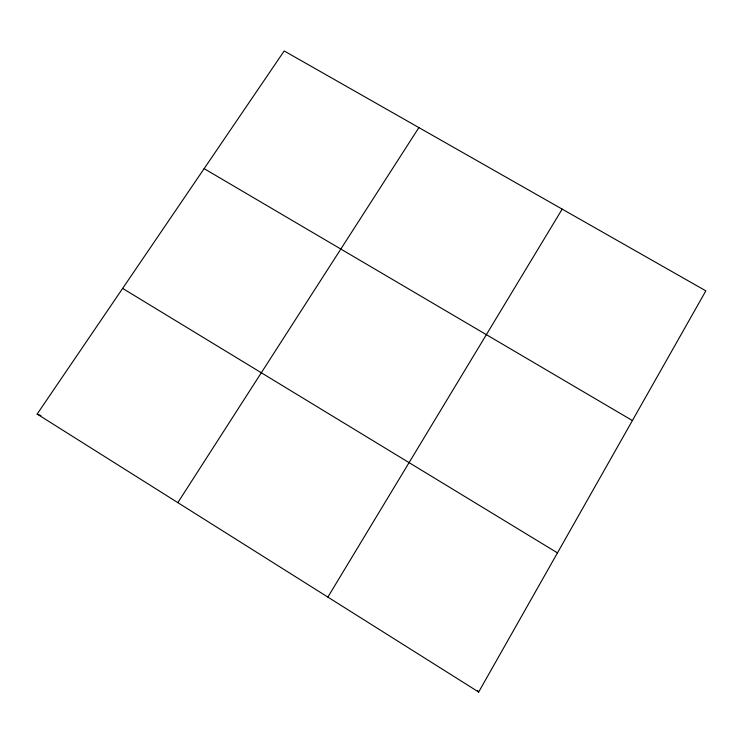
<?xml version="1.0" encoding="UTF-8"?>
<svg xmlns="http://www.w3.org/2000/svg" width="743" height="743" viewBox="0 0 743 743"><rect width="100%" height="100%" fill="white"/><g stroke="black" fill="none" stroke-linecap="round" stroke-linejoin="round"><path stroke-width="1.11" d="M478.668 692.039L705.85 290.857L284.197 50.961L37.15 414.065L478.668 692.039L477.61 690.591M327.867 597.103L562.182 209.117M177.837 502.639L418.894 127.592M37.15 414.065L40.939 415.606M204.13 168.642L632.404 420.557M122.641 288.414L557.473 552.885"/></g></svg>
